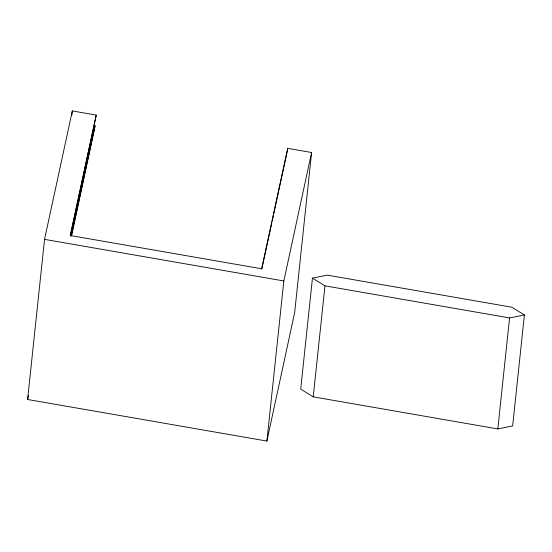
<?xml version="1.0" encoding="UTF-8"?>
<svg xmlns="http://www.w3.org/2000/svg" width="552" height="552" viewBox="0 0 552 552"><rect width="100%" height="100%" fill="white"/><g stroke="black" fill="none" stroke-linecap="round" stroke-linejoin="round"><path stroke-width="0.83" d="M96.248 115.085L70.214 235.511L261.641 268.776L287.682 148.357L311.604 152.511L294.658 312.625L266.885 441.069L27.6 399.489L44.546 239.375L72.319 110.931L96.248 115.085L70.352 235.959M71.864 115.209L72.319 110.931M287.454 150.489L287.682 148.357M266.885 441.069L283.838 280.961L311.604 152.511M312.46 278.118L300.709 389.125L313.225 396.853L497.821 428.932L512.649 425.958L524.4 314.944L511.883 307.216L327.288 275.137L312.46 278.118L324.976 285.846L509.572 317.924L524.4 314.944M313.225 396.853L324.976 285.846M497.821 428.932L509.572 317.924M27.6 399.489L28.511 395.287M71.27 236.077L95.116 125.759L71.587 235.683M261.779 269.224L271.798 222.911M272.157 221.228L273.433 215.328M273.799 213.645L287.268 151.331M44.546 239.375L283.838 280.961"/></g></svg>
